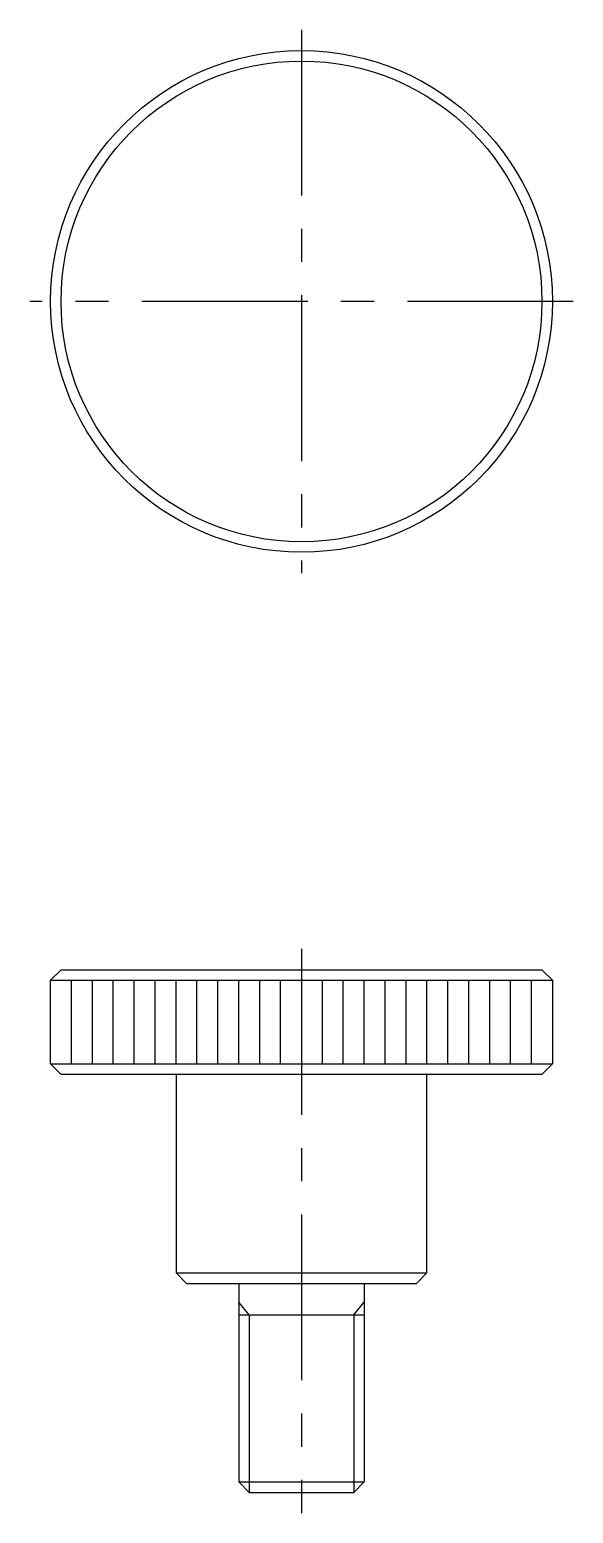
# Model space of a CAD drawing. Extents: x 22 to 163, y 15 to 153.
# Drawn here: x 137.3 to 163.3, y 82.2 to 153.1 of the extents above; entities outside this region: 2.
import ezdxf

# ---------------------------------------------------------------- set-up
doc = ezdxf.new("R2010")
doc.units = 0
doc.header["$LTSCALE"] = 0.25
doc.linetypes.add('CENTER', pattern=[50.8, 31.75, -6.35, 6.35, -6.35])
doc.layers.get('0').update_dxf_attribs({"linetype": 'CONTINUOUS'})
doc.layers.add('CENTER', color=1, linetype='CENTER')

msp = doc.modelspace()

# ---------------------------------------------------------------- linework, layer by layer
at = {"linetype": 'CONTINUOUS'}
for p, q in [((138.814, 108.168), (138.314, 107.668)), ((138.814, 108.168), (161.814, 108.168)), ((161.814, 108.168), (162.314, 107.668)), ((138.314, 107.668), (162.314, 107.668)), ((138.314, 103.668), (138.314, 107.668)), ((139.314, 103.668), (139.314, 107.668)), ((140.314, 103.668), (140.314, 107.668)), ((141.314, 103.668), (141.314, 107.668)), ((142.314, 103.668), (142.314, 107.668)), ((143.314, 103.668), (143.314, 107.668)), ((144.314, 103.668), (144.314, 107.668)), ((145.314, 103.668), (145.314, 107.668)), ((146.314, 103.668), (146.314, 107.668)), ((147.314, 103.668), (147.314, 107.668)), ((148.314, 103.668), (148.314, 107.668)), ((149.314, 103.668), (149.314, 107.668)), ((151.314, 103.668), (151.314, 107.668)), ((152.314, 103.668), (152.314, 107.668)), ((153.314, 103.668), (153.314, 107.668)), ((154.314, 103.668), (154.314, 107.668)), ((155.314, 103.668), (155.314, 107.668)), ((156.314, 103.668), (156.314, 107.668)), ((157.314, 103.668), (157.314, 107.668)), ((158.314, 103.668), (158.314, 107.668)), ((159.314, 103.668), (159.314, 107.668)), ((160.314, 103.668), (160.314, 107.668)), ((161.314, 103.668), (161.314, 107.668)), ((162.314, 107.668), (162.314, 103.668)), ((138.314, 103.668), (162.314, 103.668)), ((138.314, 103.668), (138.814, 103.168)), ((161.814, 103.168), (162.314, 103.668)), ((161.814, 103.168), (138.814, 103.168)), ((144.314, 103.168), (144.314, 93.668)), ((156.314, 93.668), (156.314, 103.168)), ((144.314, 93.668), (156.314, 93.668)), ((144.314, 93.668), (144.814, 93.168)), ((144.814, 93.168), (155.814, 93.168)), ((147.314, 93.168), (147.314, 83.668)), ((153.314, 93.168), (153.314, 83.668)), ((155.814, 93.168), (156.314, 93.668)), ((147.314, 91.668), (153.314, 91.668)), ((147.314, 83.668), (153.314, 83.668)), ((147.314, 83.668), (147.814, 83.168)), ((147.814, 83.168), (152.814, 83.168)), ((152.814, 83.168), (153.314, 83.668))]:
    msp.add_line(p, q, dxfattribs=at)
for p, q in [((147.314, 93.668), (147.314, 93.668)), ((150.314, 93.668), (150.314, 93.668))]:
    msp.add_line(p, q)
at = {"color": 3, "linetype": 'CONTINUOUS'}
for p, q in [((147.814, 91.668), (147.314, 92.268)), ((147.814, 91.668), (147.814, 83.168)), ((152.814, 91.668), (153.314, 92.268)), ((152.814, 91.668), (152.814, 83.168))]:
    msp.add_line(p, q, dxfattribs=at)
at = {"linetype": 'CONTINUOUS'}
for radius in [12, 11.5]:
    msp.add_circle((150.314, 140.147), radius, dxfattribs=at)
at = {"layer": 'CENTER', "color": 1, "linetype": 'CENTER'}
for p, q in [((150.314, 153.147), (150.314, 127.147)), ((163.314, 140.147), (137.314, 140.147)), ((150.314, 109.168), (150.314, 82.168))]:
    msp.add_line(p, q, dxfattribs=at)

# ---------------------------------------------------------------- texts
for s, p in [('NKOSF6-10', (21.797, 26.817)), ('NKOSF06', (21.797, 15.131))]:
    msp.add_text(s, height=4).set_placement(p)

doc.saveas('drawing.dxf')
